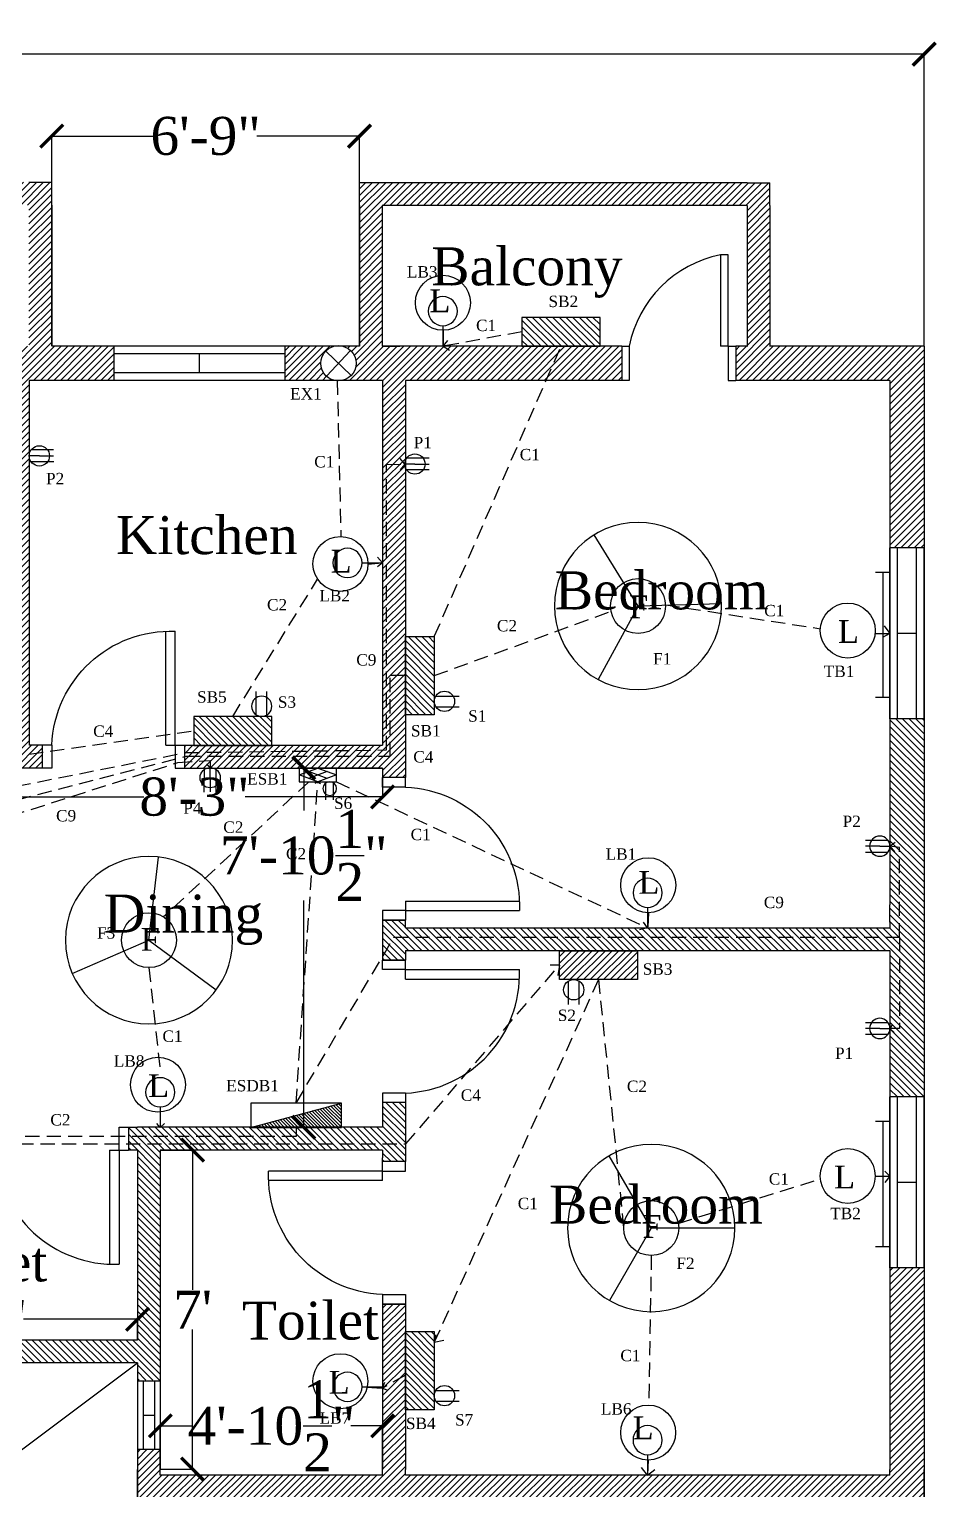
# Model space of a CAD drawing. Header units: inches. Extents: x -263 to 3557, y 209 to 1002.
# Drawn here: x 398.6 to 637.5, y 551.6 to 935.9 of the extents above; entities that cross this region are included whole.
import ezdxf

# ---------------------------------------------------------------- set-up
doc = ezdxf.new("R2010")
doc.units = ezdxf.units.IN
doc.header["$LTSCALE"] = 15
doc.header["$MEASUREMENT"] = 0
doc.linetypes.add('HIDDEN', pattern=[0.375, 0.25, -0.125])
for name, color, linetype in [('ConFit_name', 222, 'Continuous'), ('Dimensions', 18, 'Continuous'), ('Door', 84, 'Continuous'), ('EC', 20, 'HIDDEN'), ('EC_ARROW', 20, 'HIDDEN'), ('Fittings', 194, 'Continuous'), ('Fixtures', 34, 'Continuous'), ('GC', 152, 'HIDDEN'), ('GC_ARROW', 152, 'HIDDEN'), ('Hatches', 150, 'Continuous'), ('LF', 34, 'Continuous'), ('Text', 11, 'Continuous'), ('Window', 222, 'Continuous')]:
    doc.layers.add(name, color=color, linetype=linetype)
doc.styles.get("Standard").update_dxf_attribs({"font": 'times.ttf', "height": 10})
doc.dimstyles.get("Standard").update_dxf_attribs({"dimtxt": 6, "dimasz": 6, "dimexe": 0.18, "dimexo": 0.0625, "dimgap": 0.09, "dimtad": 0, "dimtih": 1, "dimtoh": 1, "dimzin": 0, "dimdsep": 46, "dimlunit": 4, "dimtxsty": 'Standard', "dimblk": 'ARCHTICK', "dimcen": 0.0625, "dimadec": 0, "dimazin": 0, "dimtfac": 1, "dimtofl": 0, "dimtmove": 0, "dimatfit": 3, "dimfxl": 1, "dimtolj": 1, "dimtzin": 0, "dimarcsym": 0})

# ---------------------------------------------------------------- blocks, each defined once
blk = doc.blocks.new('win')
for p, q in [((760.56, 398.24), (805.56, 398.24)), ((760.56, 398.24), (760.56, 389.24)), ((760.56, 396.24), (805.56, 396.24)), ((783.06, 396.24), (783.06, 391.24)), ((805.56, 398.24), (805.56, 389.24)), ((760.56, 391.24), (805.56, 391.24)), ((760.56, 389.24), (805.56, 389.24))]:
    blk.add_line(p, q)
blk = doc.blocks.new('window_vertical')
at = {"layer": 'Window', "rotation": 270}
blk.add_blockref('win', (-389.24, 805.56), dxfattribs=at)
blk = doc.blocks.new('window_v')
at = {"layer": 'Window'}
blk.add_blockref('win', (-760.56, -389.24), dxfattribs=at)
blk = doc.blocks.new('d22')
at = {"layer": 'Door'}
for p, q in [((0, -9), (0, 0)), ((2, 0), (0, 0)), ((2, -9), (2, 0)), ((28, -9), (28, 0)), ((28, 0), (30, 0)), ((30, -9), (30, 0)), ((2, -9), (0, -9)), ((2, -9), (4, -9)), ((2, -9), (2, -33)), ((4, -33), (4, -9)), ((30, -9), (28, -9)), ((2, -33), (4, -33))]:
    blk.add_line(p, q, dxfattribs=at)
blk.add_arc((-1.89, -3.11), 30.47, 281.1524, 348.8476, dxfattribs=at)
blk = doc.blocks.new('door')
at = {"layer": 'Door', "lineweight": -2}
for p, q in [((2.5, 6), (2.5, 36)), ((5, 6), (5, 36)), ((2.5, 6), (0, 6)), ((0, 0), (0, 6)), ((5, 6), (2.5, 6)), ((2.5, 6), (2.5, 0)), ((35, 6), (35, 0)), ((35, 6), (37.5, 6)), ((37.5, 6), (37.5, 0)), ((2.5, 0), (0, 0)), ((35, 0), (37.5, 0))]:
    blk.add_line(p, q, dxfattribs=at)
blk.add_arc((3.75, 4.75), 31.27, 2.2906, 92.2906, dxfattribs=at)
blk = doc.blocks.new('wi2')
at = {"layer": 'Window', "lineweight": -2}
for p, q in [((0, 6), (0, 0)), ((0, 6), (18, 6)), ((0, 4.5), (18, 4.5)), ((9, 4.5), (9, 1.5)), ((18, 6), (18, 0)), ((0, 1.5), (18, 1.5)), ((0, 0), (18, 0))]:
    blk.add_line(p, q, dxfattribs=at)
blk = doc.blocks.new('_ArchTick')
at = {"color": 0, "linetype": 'ByBlock', "const_width": 0.15}
blk.add_lwpolyline([(-0.5, -0.5), (0.5, 0.5)], dxfattribs=at)
blk = doc.blocks.new('*D46')
at = {"layer": 'Defpoints', "color": 0, "lineweight": -2}
for p in [(634.13, 929.32), (-205.87, 852.5), (634.13, 852.5)]:
    blk.add_point(p, dxfattribs=at)
at = {"layer": 'Dimensions', "color": 0, "lineweight": -2}
for p, q in [((-205.87, 852.57), (-205.87, 929.5)), ((-205.87, 929.32), (205.92, 929.32)), ((634.13, 929.32), (222.35, 929.32)), ((634.13, 852.57), (634.13, 929.5))]:
    blk.add_line(p, q, dxfattribs=at)
at = {"layer": 'Dimensions', "color": 0, "lineweight": -2, "xscale": 6, "yscale": 6, "zscale": 6, "rotation": 180}
blk.add_blockref('_ArchTick', (-205.87, 929.32), dxfattribs=at)
at = {"layer": 'Dimensions', "color": 0, "lineweight": -2, "xscale": 6, "yscale": 6, "zscale": 6}
blk.add_blockref('_ArchTick', (634.13, 929.32), dxfattribs=at)
at = {"layer": 'Dimensions', "color": 0, "lineweight": -2, "insert": (214.13, 929.32), "char_height": 10, "attachment_point": 5}
blk.add_mtext("\\A1;70'", dxfattribs=at)
blk = doc.blocks.new('*D53')
at = {"layer": 'Defpoints', "color": 0, "lineweight": -2}
for p in [(392.63, 843.5), (369.53, 647), (389.76, 647)]:
    blk.add_point(p, dxfattribs=at)
at = {"layer": 'Dimensions', "color": 0, "lineweight": -2}
for p, q in [((392.57, 843.5), (369.35, 843.5)), ((369.53, 843.5), (369.53, 812.11)), ((369.53, 647), (369.53, 788.47)), ((389.7, 647), (369.35, 647))]:
    blk.add_line(p, q, dxfattribs=at)
at = {"layer": 'Dimensions', "color": 0, "lineweight": -2, "xscale": 6, "yscale": 6, "zscale": 6}
for p, rotation in [((369.53, 843.5), 90), ((369.53, 647), 270)]:
    blk.add_blockref('_ArchTick', p, dxfattribs=dict(at, rotation=rotation))
at = {"layer": 'Dimensions', "color": 0, "lineweight": -2, "insert": (369.53, 800.29), "char_height": 10, "attachment_point": 5}
blk.add_mtext('\\A1;16\'-4{\\H1.000000x;\\S1/2;}"', dxfattribs=at)
blk = doc.blocks.new('*D54')
at = {"layer": 'Defpoints', "color": 0, "lineweight": -2}
for p in [(427.13, 596.49), (340.13, 591), (427.13, 591)]:
    blk.add_point(p, dxfattribs=at)
at = {"layer": 'Dimensions', "color": 0, "lineweight": -2}
for p, q in [((340.13, 591.06), (340.13, 596.67)), ((340.13, 596.49), (370.12, 596.49)), ((427.13, 596.49), (397.14, 596.49)), ((427.13, 591.06), (427.13, 596.67))]:
    blk.add_line(p, q, dxfattribs=at)
at = {"layer": 'Dimensions', "color": 0, "lineweight": -2, "xscale": 6, "yscale": 6, "zscale": 6, "rotation": 180}
blk.add_blockref('_ArchTick', (340.13, 596.49), dxfattribs=at)
at = {"layer": 'Dimensions', "color": 0, "lineweight": -2, "xscale": 6, "yscale": 6, "zscale": 6}
blk.add_blockref('_ArchTick', (427.13, 596.49), dxfattribs=at)
at = {"layer": 'Dimensions', "color": 0, "lineweight": -2, "insert": (383.63, 596.49), "char_height": 10, "attachment_point": 5}
blk.add_mtext('\\A1;7\'-3"', dxfattribs=at)
blk = doc.blocks.new('*D56')
at = {"layer": 'Defpoints', "color": 0, "lineweight": -2}
for p in [(491.63, 568.47), (433.13, 557), (491.63, 557)]:
    blk.add_point(p, dxfattribs=at)
at = {"layer": 'Dimensions', "color": 0, "lineweight": -2}
for p, q in [((433.13, 557.07), (433.13, 568.65)), ((433.13, 568.47), (441.53, 568.47)), ((491.63, 568.47), (483.23, 568.47)), ((491.63, 557.07), (491.63, 568.65))]:
    blk.add_line(p, q, dxfattribs=at)
at = {"layer": 'Dimensions', "color": 0, "lineweight": -2, "xscale": 6, "yscale": 6, "zscale": 6, "rotation": 180}
blk.add_blockref('_ArchTick', (433.13, 568.47), dxfattribs=at)
at = {"layer": 'Dimensions', "color": 0, "lineweight": -2, "xscale": 6, "yscale": 6, "zscale": 6}
blk.add_blockref('_ArchTick', (491.63, 568.47), dxfattribs=at)
at = {"layer": 'Dimensions', "color": 0, "lineweight": -2, "insert": (462.38, 568.47), "char_height": 10, "attachment_point": 5}
blk.add_mtext('\\A1;4\'-10{\\H1.000000x;\\S1/2;}"', dxfattribs=at)
blk = doc.blocks.new('*D57')
at = {"layer": 'Defpoints', "color": 0, "lineweight": -2}
for p in [(491.63, 741.5), (470.87, 647), (491.63, 647)]:
    blk.add_point(p, dxfattribs=at)
at = {"layer": 'Dimensions', "color": 0, "lineweight": -2}
for p, q in [((491.57, 741.5), (470.69, 741.5)), ((470.87, 741.5), (470.87, 730.35)), ((470.87, 647), (470.87, 706.68)), ((491.57, 647), (470.69, 647))]:
    blk.add_line(p, q, dxfattribs=at)
at = {"layer": 'Dimensions', "color": 0, "lineweight": -2, "xscale": 6, "yscale": 6, "zscale": 6}
for p, rotation in [((470.87, 741.5), 90), ((470.87, 647), 270)]:
    blk.add_blockref('_ArchTick', p, dxfattribs=dict(at, rotation=rotation))
at = {"layer": 'Dimensions', "color": 0, "lineweight": -2, "insert": (470.87, 718.51), "char_height": 10, "attachment_point": 5}
blk.add_mtext('\\A1;7\'-10{\\H1.000000x;\\S1/2;}"', dxfattribs=at)
blk = doc.blocks.new('*D59')
at = {"layer": 'Defpoints', "color": 0, "lineweight": -2}
for p in [(485.55, 907.76), (404.57, 852.5), (485.55, 852.5)]:
    blk.add_point(p, dxfattribs=at)
at = {"layer": 'Dimensions', "color": 0, "lineweight": -2}
for p, q in [((404.57, 852.57), (404.57, 907.94)), ((404.57, 907.76), (431.59, 907.76)), ((485.55, 907.76), (458.53, 907.76)), ((485.55, 852.57), (485.55, 907.94))]:
    blk.add_line(p, q, dxfattribs=at)
at = {"layer": 'Dimensions', "color": 0, "lineweight": -2, "xscale": 6, "yscale": 6, "zscale": 6, "rotation": 180}
blk.add_blockref('_ArchTick', (404.57, 907.76), dxfattribs=at)
at = {"layer": 'Dimensions', "color": 0, "lineweight": -2, "xscale": 6, "yscale": 6, "zscale": 6}
blk.add_blockref('_ArchTick', (485.55, 907.76), dxfattribs=at)
at = {"layer": 'Dimensions', "color": 0, "lineweight": -2, "insert": (445.06, 907.76), "char_height": 10, "attachment_point": 5}
blk.add_mtext('\\A1;6\'-9"', dxfattribs=at)
blk = doc.blocks.new('*D62')
at = {"layer": 'Defpoints', "color": 0, "lineweight": -2}
for p in [(433.13, 641), (433.13, 557.07), (441.62, 557.07)]:
    blk.add_point(p, dxfattribs=at)
at = {"layer": 'Dimensions', "color": 0, "lineweight": -2}
for p, q in [((433.19, 641), (441.8, 641)), ((441.62, 641), (441.62, 604.23)), ((441.62, 557.07), (441.62, 593.84)), ((433.19, 557.07), (441.8, 557.07))]:
    blk.add_line(p, q, dxfattribs=at)
at = {"layer": 'Dimensions', "color": 0, "lineweight": -2, "xscale": 6, "yscale": 6, "zscale": 6}
for p, rotation in [((441.62, 641), 90), ((441.62, 557.07), 270)]:
    blk.add_blockref('_ArchTick', p, dxfattribs=dict(at, rotation=rotation))
at = {"layer": 'Dimensions', "color": 0, "lineweight": -2, "insert": (441.62, 599.03), "char_height": 10, "attachment_point": 5}
blk.add_mtext("\\A1;7'", dxfattribs=at)
blk = doc.blocks.new('*D70')
at = {"layer": 'Defpoints', "color": 0, "lineweight": -2}
for p in [(392.63, 741.5), (491.63, 741.5), (392.63, 733.92)]:
    blk.add_point(p, dxfattribs=at)
at = {"layer": 'Dimensions', "color": 0, "lineweight": -2}
for p, q in [((392.63, 741.44), (392.63, 733.74)), ((491.63, 741.44), (491.63, 733.74)), ((392.63, 733.92), (428.79, 733.92)), ((491.63, 733.92), (455.47, 733.92))]:
    blk.add_line(p, q, dxfattribs=at)
at = {"layer": 'Dimensions', "color": 0, "lineweight": -2, "xscale": 6, "yscale": 6, "zscale": 6, "rotation": 180}
blk.add_blockref('_ArchTick', (392.63, 733.92), dxfattribs=at)
at = {"layer": 'Dimensions', "color": 0, "lineweight": -2, "xscale": 6, "yscale": 6, "zscale": 6}
blk.add_blockref('_ArchTick', (491.63, 733.92), dxfattribs=at)
at = {"layer": 'Dimensions', "color": 0, "lineweight": -2, "insert": (442.13, 733.92), "char_height": 10, "attachment_point": 5}
blk.add_mtext('\\A1;8\'-3"', dxfattribs=at)
blk = doc.blocks.new('F')
at = {"layer": 'Fittings', "lineweight": -2}
for p, q in [((0, 0), (11.03, 19.03)), ((-22, 0), (0, 0)), ((0, 0), (10.98, -19.06))]:
    blk.add_line(p, q, dxfattribs=at)
blk.add_circle((0, 0), 22, dxfattribs=at)
blk = doc.blocks.new('LC')
at = {"layer": 'Fittings', "lineweight": -2}
blk.add_circle((0, 0), 3.84, dxfattribs=at)
blk = doc.blocks.new('LB')
at = {"layer": 'Fittings', "lineweight": -2}
blk.add_line((0, 5.39), (0, 0), dxfattribs=at)
blk.add_blockref('LC', (0, 9.23), dxfattribs=at)
blk = doc.blocks.new('SB')
at = {"layer": 'Fixtures', "lineweight": -2}
h = blk.add_hatch(dxfattribs=at)
h.set_pattern_fill('ANSI31', color=256, scale=10, style=0)
h.set_pattern_definition([(45, (151.571, -705.9063), (-0.8838835, 0.8838835), [])])
h.paths.add_polyline_path([(0, 0), (0, 7.61), (-20.56, 7.61), (-20.56, 0)])
blk.add_lwpolyline([(-20.56, 7.61), (0, 7.61), (0, 0), (-20.56, 0)], close=True, dxfattribs=at)
blk = doc.blocks.new('TL')
at = {"layer": 'Fittings', "lineweight": -2}
for p, q in [((1.89, 0), (0, 0)), ((1.89, 0), (1.89, -32.95)), ((3.77, 0), (1.89, 0)), ((1.89, -32.95), (0, -32.95)), ((3.77, -32.95), (1.89, -32.95))]:
    blk.add_line(p, q, dxfattribs=at)
blk = doc.blocks.new('S2')
at = {"layer": 'Fixtures', "lineweight": -2}
for p, q in [((-1.32, -2.32), (-1.32, 3.91)), ((1.46, -2.24), (1.46, 3.91))]:
    blk.add_line(p, q, dxfattribs=at)
blk.add_circle((0, 0), 2.67, dxfattribs=at)
blk = doc.blocks.new('S3')
at = {"layer": 'Fixtures', "lineweight": -2}
for p, q in [((-1.57, 3.74), (-1.57, -2.16)), ((0, 0), (0, 3.74)), ((0, 0), (0, -2.67)), ((1.54, 3.77), (1.54, -2.18))]:
    blk.add_line(p, q, dxfattribs=at)
blk.add_circle((0, 0), 2.67, dxfattribs=at)
blk = doc.blocks.new('EBDB')
at = {"layer": 'Fixtures', "lineweight": -2}
h = blk.add_hatch(dxfattribs=at)
h.set_pattern_fill('ANSI31', color=256, scale=5, style=0)
h.paths.add_polyline_path([(0, 0), (-23.83, 6.41), (-23.83, 0)])
blk.add_line((0, 0), (-23.83, 6.41), dxfattribs=at)
blk.add_lwpolyline([(0, 0), (-23.83, 0), (-23.83, 6.41), (0, 6.41)], close=True, dxfattribs=at)
blk = doc.blocks.new('ESB')
at = {"layer": 'Fixtures', "lineweight": -2}
for p, q in [((-4.67, 0), (-9.55, -1.78)), ((0.21, -1.78), (-4.67, 0)), ((-9.55, -1.78), (-4.67, -3.56)), ((-7.11, -0.89), (-2.23, -2.67)), ((-7.11, -2.67), (-2.23, -0.89)), ((-4.67, -3.56), (0.21, -1.78))]:
    blk.add_line(p, q, dxfattribs=at)
blk.add_lwpolyline([(-9.55, 0), (0.21, 0), (0.21, -3.56), (-9.55, -3.56)], close=True, dxfattribs=at)
blk = doc.blocks.new('Arrow')
at = {"layer": 'GC_ARROW', "lineweight": -2}
for p, q in [((1.5, 2), (0, 0)), ((0, 0), (2, -1))]:
    blk.add_line(p, q, dxfattribs=at)
blk = doc.blocks.new('ES2')
at = {"layer": 'Fixtures', "lineweight": -2}
for p, q in [((-1, -3), (-1, 1.5)), ((1, -3), (1, 1.5))]:
    blk.add_line(p, q, dxfattribs=at)
blk.add_circle((0, 0), 1.8, dxfattribs=at)

msp = doc.modelspace()

# ---------------------------------------------------------------- hatches: boundary and pattern name
at = {"layer": 'Hatches', "lineweight": -2}
h = msp.add_hatch(dxfattribs=at)
h.set_pattern_fill('ANSI31', color=256, scale=10, style=0)
h.paths.add_polyline_path([(27.424, 747.503), (27.424, 741.503), (35.632, 741.503), (35.632, 843.503), (91.326, 843.503), (91.326, 852.503), (29.694, 852.503), (29.694, 889.602), (125.694, 889.602), (125.694, 852.503), (121.326, 852.503), (121.326, 843.503), (163.132, 843.503), (163.132, 602.903), (172.121, 602.903), (172.121, 636.503), (172.125, 717.503), (196.122, 717.503), (196.122, 726.503), (172.126, 726.503), (172.132, 852.503), (131.694, 852.503), (131.694, 895.602), (23.694, 895.602), (23.694, 852.503), (7.406, 852.503), (7.403, 843.503), (29.632, 843.503), (29.632, 747.503)])
h.paths.add_polyline_path([(402.057, 741.503), (402.057, 747.503), (398.632, 747.503), (398.632, 843.503), (420.861, 843.503), (420.858, 852.503), (404.569, 852.503), (404.569, 895.602), (296.569, 895.602), (296.569, 852.503), (256.132, 852.503), (256.138, 726.503), (232.142, 726.503), (232.142, 717.503), (256.139, 717.503), (256.143, 636.503), (256.143, 602.903), (265.132, 602.903), (265.132, 843.503), (306.938, 843.503), (306.938, 852.503), (302.569, 852.503), (302.569, 889.602), (398.569, 889.602), (398.569, 852.503), (336.938, 852.503), (336.938, 843.503), (392.632, 843.503), (392.632, 741.503)])
edge = h.paths.add_edge_path()
edge.add_arc((-51, 847.992), 4.5, 274.14112, 625.85888)
edge.add_line((-51.325, 843.503), (-63.368, 843.503))
edge.add_line((-63.368, 843.503), (-63.368, 747.503))
edge.add_line((-63.368, 747.503), (-10.076, 747.503))
edge.add_line((-10.076, 747.503), (-10.076, 741.503))
edge.add_line((-10.076, 741.503), (-63.368, 741.503))
edge.add_line((-63.368, 741.503), (-63.368, 739))
edge.add_line((-63.368, 739), (-69.368, 739))
edge.add_line((-69.368, 739), (-69.368, 843.503))
edge.add_line((-69.368, 843.503), (-126.272, 843.503))
edge.add_line((-126.272, 843.503), (-126.272, 852.503))
edge.add_line((-126.272, 852.503), (-63.287, 852.503))
edge.add_line((-63.287, 852.503), (-63.287, 889.503))
edge.add_line((-63.287, 889.503), (-159.287, 889.503))
edge.add_line((-159.287, 889.503), (-159.287, 852.503))
edge.add_line((-159.287, 852.503), (-156.272, 852.503))
edge.add_line((-156.272, 852.503), (-156.272, 843.503))
edge.add_line((-156.272, 843.503), (-196.868, 843.503))
edge.add_line((-196.868, 843.503), (-196.868, 799.441))
edge.add_line((-196.868, 799.441), (-205.868, 799.441))
edge.add_line((-205.868, 799.441), (-205.868, 852.503))
edge.add_line((-205.868, 852.503), (-165.287, 852.503))
edge.add_line((-165.287, 852.503), (-165.287, 895.503))
edge.add_line((-165.287, 895.503), (-57.287, 895.503))
edge.add_line((-57.287, 895.503), (-57.287, 852.503))
edge.add_line((-57.287, 852.503), (-37.594, 852.503))
edge.add_line((-37.594, 852.503), (-37.597, 843.503))
edge.add_line((-37.597, 843.503), (-50.675, 843.503))
edge = h.paths.add_edge_path()
edge.add_arc((480, 848.003), 4.641, 104.1361, 255.86389)
edge.add_line((478.867, 843.503), (465.861, 843.503))
edge.add_line((465.861, 843.503), (465.858, 852.503))
edge.add_line((465.858, 852.503), (478.867, 852.503))
edge = h.paths.add_edge_path()
edge.add_arc((480, 848.003), 4.641, 284.13611, 435.8639)
edge.add_line((481.133, 852.503), (485.551, 852.503))
edge.add_line((485.551, 852.503), (485.551, 895.503))
edge.add_line((485.551, 895.503), (593.551, 895.503))
edge.add_line((593.551, 895.503), (593.551, 852.503))
edge.add_line((593.551, 852.503), (634.132, 852.503))
edge.add_line((634.132, 852.503), (634.132, 799.441))
edge.add_line((634.132, 799.441), (625.132, 799.441))
edge.add_line((625.132, 799.441), (625.132, 843.503))
edge.add_line((625.132, 843.503), (584.536, 843.503))
edge.add_line((584.536, 843.503), (584.536, 852.503))
edge.add_line((584.536, 852.503), (587.551, 852.503))
edge.add_line((587.551, 852.503), (587.551, 889.503))
edge.add_line((587.551, 889.503), (491.551, 889.503))
edge.add_line((491.551, 889.503), (491.551, 852.503))
edge.add_line((491.551, 852.503), (554.536, 852.503))
edge.add_line((554.536, 852.503), (554.536, 843.503))
edge.add_line((554.536, 843.503), (497.632, 843.503))
edge.add_line((497.632, 843.503), (497.632, 739))
edge.add_line((497.632, 739), (491.632, 739))
edge.add_line((491.632, 739), (491.632, 741.503))
edge.add_line((491.632, 741.503), (439.557, 741.503))
edge.add_line((439.557, 741.503), (439.557, 747.503))
edge.add_line((439.557, 747.503), (491.632, 747.503))
edge.add_line((491.632, 747.503), (491.632, 843.503))
edge.add_line((491.632, 843.503), (481.133, 843.503))
h = msp.add_hatch(dxfattribs=at)
h.set_pattern_fill('ANSI31', color=256, scale=10, style=0)
h.set_pattern_definition([(135, (428.2639, 0), (0.8838835, 0.8838835), [])])
h.paths.add_polyline_path([(491.632, 701.5), (497.632, 701.5), (497.632, 699.5), (625.132, 699.5), (625.132, 701.003), (625.132, 705.503), (625.132, 754.441), (634.132, 754.441), (634.132, 655.003), (625.132, 655.003), (625.132, 693.5), (497.632, 693.5), (497.632, 691), (491.632, 691)])
h.paths.add_polyline_path([(427.132, 641.003), (424.764, 641.003), (424.764, 647.003), (427.132, 647.003), (433.132, 647.003), (491.632, 647.003), (491.632, 653.5), (497.632, 653.5), (497.632, 638), (491.632, 638), (491.632, 639.003), (491.632, 641.003), (433.132, 641.003), (433.132, 580.5), (427.132, 580.5), (427.132, 585), (367.264, 585), (367.264, 591), (427.132, 591)])
h = msp.add_hatch(dxfattribs=at)
h.set_pattern_fill('ANSI31', color=256, scale=10, style=0)
h.paths.add_polyline_path([(1.132, 557.003), (1.132, 562.204), (-4.868, 562.204), (-4.868, 557.003), (-4.868, 555.503), (-63.368, 555.503), (-63.368, 557.003), (-63.368, 600.5), (-69.368, 600.5), (-69.368, 557.003), (-69.368, 555.503), (-196.868, 555.503), (-196.868, 557.003), (-196.868, 610.003), (-205.868, 610.003), (-205.868, 548.003), (-205.868, 495.003), (-196.868, 495.003), (-196.868, 548.003), (-196.868, 549.503), (-69.368, 549.503), (-69.368, 548.003), (-69.368, 504.507), (-63.368, 504.507), (-63.368, 548.003), (-63.368, 549.503), (-4.868, 549.503), (-4.868, 548.003), (-4.868, 542.803), (1.132, 542.803)])
h.paths.add_polyline_path([(172.132, 557.003), (172.132, 561.903), (163.132, 561.903), (163.132, 557.003), (163.132, 555.503), (94.132, 555.503), (94.132, 557.003), (94.132, 645.503), (94.132, 647.003), (85.132, 647.003), (41, 647.003), (41, 641.003), (85.132, 641.003), (88.132, 641.003), (88.132, 591), (79, 591), (79, 585), (88.132, 585), (88.132, 557.003), (88.132, 548.003), (88.132, 520.007), (79, 520.007), (79, 514.007), (88.132, 514.007), (88.132, 464.003), (85.132, 464.003), (41, 464.003), (41, 458.003), (85.132, 458.003), (94.132, 458.003), (94.132, 459.503), (94.132, 548.003), (94.132, 549.503), (163.132, 549.503), (163.132, 548.003), (163.132, 543.103), (172.132, 543.103), (172.132, 548.003)])
h.paths.add_polyline_path([(340.132, 557.003), (340.132, 585), (349.264, 585), (349.264, 591), (340.132, 591), (340.132, 641.003), (343.132, 641.003), (387.264, 641.003), (387.264, 647.003), (343.132, 647.003), (334.132, 647.003), (334.132, 645.503), (334.132, 557.003), (334.132, 555.503), (265.132, 555.503), (265.132, 557.003), (265.132, 561.903), (256.132, 561.903), (256.132, 557.003), (256.132, 548.003), (256.132, 543.103), (265.132, 543.103), (265.132, 548.003), (265.132, 549.503), (334.132, 549.503), (334.132, 548.003), (334.132, 459.503), (334.132, 458.003), (343.132, 458.003), (387.264, 458.003), (387.264, 464.003), (343.132, 464.003), (340.132, 464.003), (340.132, 514.007), (349.264, 514.007), (349.264, 520.007), (340.132, 520.007), (340.132, 548.003)])
h.paths.add_polyline_path([(634.132, 557.003), (634.132, 610.003), (625.132, 610.003), (625.132, 557.003), (625.132, 555.503), (497.632, 555.503), (497.632, 557.003), (497.632, 600.5), (491.632, 600.5), (491.632, 557.003), (491.632, 555.503), (433.132, 555.503), (433.132, 557.003), (433.132, 562.204), (427.132, 562.204), (427.132, 548.003), (427.132, 542.803), (433.132, 542.803), (433.132, 548.003), (433.132, 549.503), (491.632, 549.503), (491.632, 548.003), (491.632, 504.507), (497.632, 504.507), (497.632, 548.003), (497.632, 549.503), (625.132, 549.503), (625.132, 548.003), (625.132, 495.003), (634.132, 495.003)])

# ---------------------------------------------------------------- linework, layer by layer
at = {"lineweight": -2}
for p, q in [((398.569, 895.602), (404.569, 895.602)), ((404.569, 889.602), (404.569, 895.602)), ((491.551, 895.503), (485.551, 895.503)), ((485.551, 889.503), (485.551, 895.503)), ((587.551, 895.503), (593.551, 895.503)), ((593.551, 889.503), (593.551, 895.503)), ((404.569, 889.602), (404.569, 852.503)), ((554.536, 852.503), (554.536, 843.503)), ((584.536, 852.503), (584.536, 843.503)), ((434.557, 747.503), (491.632, 747.503)), ((437.057, 741.503), (491.632, 741.503)), ((491.632, 741.503), (491.632, 739)), ((497.632, 739), (491.632, 739)), ((497.632, 741.503), (497.632, 739)), ((625.132, 701.003), (625.132, 705.503)), ((491.632, 701.5), (491.632, 691)), ((497.632, 701.5), (491.632, 701.5)), ((497.632, 699.5), (497.632, 701.5)), ((497.632, 699.5), (625.132, 699.5)), ((497.632, 693.5), (497.632, 691)), ((497.632, 693.5), (625.132, 693.5)), ((497.632, 691), (491.632, 691)), ((497.632, 691), (491.632, 691)), ((497.632, 653.5), (491.632, 653.5)), ((491.632, 653.5), (491.632, 647.003)), ((497.632, 653.5), (497.632, 638)), ((424.764, 647.003), (427.132, 647.003)), ((424.764, 647.003), (424.764, 641.003)), ((433.132, 647.003), (427.132, 647.003)), ((427.132, 641.003), (424.764, 641.003)), ((491.632, 638), (491.632, 639.003)), ((497.632, 638), (491.632, 638)), ((491.632, 600.5), (491.632, 557.003)), ((497.632, 600.5), (491.632, 600.5)), ((497.632, 600.5), (497.632, 557.003)), ((427.132, 591), (340.132, 591)), ((427.132, 585), (340.132, 585)), ((340.132, 520.007), (427.132, 585)), ((433.132, 555.503), (433.132, 557.003)), ((491.632, 555.503), (491.632, 557.003)), ((497.632, 555.503), (497.632, 557.003)), ((625.132, 555.503), (625.132, 557.003))]:
    msp.add_line(p, q, dxfattribs=at)
for p, q in [((587.551, 895.503), (491.551, 895.503)), ((485.551, 889.503), (485.551, 852.503)), ((491.551, 889.503), (491.551, 852.503)), ((587.551, 889.503), (491.551, 889.503)), ((587.551, 889.503), (587.551, 852.404)), ((593.551, 889.503), (593.551, 852.404)), ((485.551, 852.503), (404.569, 852.503)), ((554.536, 852.503), (491.551, 852.503)), ((491.632, 852.503), (496.132, 852.463)), ((587.551, 852.503), (584.536, 852.503)), ((634.132, 852.503), (593.551, 852.503)), ((634.132, 852.503), (634.132, 548.003)), ((491.632, 843.503), (398.632, 843.503)), ((398.632, 843.503), (398.632, 747.503)), ((491.632, 843.503), (491.632, 747.503)), ((554.536, 843.503), (497.632, 843.503)), ((497.632, 843.503), (497.632, 741.503)), ((625.132, 843.503), (584.536, 843.503)), ((625.132, 843.503), (625.132, 705.503)), ((625.132, 843.503), (625.132, 705.503)), ((404.557, 747.503), (398.632, 747.503)), ((404.557, 741.503), (394.132, 741.503)), ((491.632, 701.003), (491.632, 699.003)), ((625.132, 701.003), (625.132, 699.5)), ((625.132, 701.003), (625.132, 699.5)), ((625.132, 693.5), (625.132, 557.003)), ((625.132, 693.5), (625.132, 557.003)), ((491.632, 647.003), (433.132, 647.003)), ((427.132, 641.003), (427.132, 591)), ((491.632, 641.003), (433.132, 641.003)), ((433.132, 641.003), (433.132, 557.003)), ((491.632, 641.003), (491.632, 639.003)), ((427.132, 585), (427.132, 548.003)), ((427.132, 520.007), (427.132, 557.003)), ((491.632, 555.503), (433.132, 555.503)), ((625.132, 555.503), (497.632, 555.503)), ((634.132, 252.503), (634.132, 557.003))]:
    msp.add_line(p, q)
at = {"layer": 'EC', "lineweight": -2}
for p, q in [((472.253, 737.921), (433.957, 702.349)), ((468.859, 653.384), (474.583, 737.921)), ((479.466, 737.92), (561.367, 699.466)), ((625.119, 720.959), (626.472, 722.015)), ((627.673, 720.648), (625.119, 720.959)), ((625.132, 720.958), (626.35, 719.454)), ((627.671, 696.985), (627.673, 720.648)), ((561.605, 703.464), (561.367, 699.466)), ((433.957, 702.349), (433.961, 702.351)), ((468.859, 653.384), (494.617, 696.999)), ((494.617, 696.999), (627.671, 696.985)), ((627.671, 696.985), (627.669, 672.956)), ((430.151, 689), (433.095, 661.698)), ((627.669, 672.956), (625.114, 673.007)), ((433.094, 651.175), (433.112, 646.982)), ((468.858, 646.978), (468.858, 644.609)), ((468.858, 644.609), (368.715, 644.619))]:
    msp.add_line(p, q, dxfattribs=at)
at = {"layer": 'EC_ARROW', "lineweight": -2}
for p, q in [((474.583, 737.921), (473.753, 737.474)), ((474.583, 737.921), (475.253, 737.474)), ((561.367, 699.466), (559.249, 698.966)), ((561.367, 699.466), (560.249, 700.966)), ((625.746, 673.959), (625.114, 673.005)), ((625.114, 673.005), (626.246, 671.959)), ((433.112, 646.982), (432.244, 647.978)), ((433.112, 646.982), (434.244, 647.978))]:
    msp.add_line(p, q, dxfattribs=at)
at = {"layer": 'Fittings', "lineweight": -2}
msp.add_line((625.117, 699.459), (625.117, 699.459), dxfattribs=at)
msp.add_line((625.117, 699.459), (625.117, 699.459), dxfattribs=at)
at = {"layer": 'Fixtures', "lineweight": -2}
for p, q in [((476.747, 851.109), (483.253, 844.898)), ((476.918, 844.729), (483.082, 851.278))]:
    msp.add_line(p, q, dxfattribs=at)
for centre, radius in [((507.485, 863.913), 7.229), ((480, 848.003), 4.641), ((480.53, 795.202), 7.229), ((558.837, 784.14), 7.229), ((614.028, 777.689), 7.229), ((561.521, 710.694), 7.229), ((430.152, 696.229), 7.229), ((432.516, 658.207), 7.229), ((614.014, 634.189), 7.229), ((562.308, 620.499), 7.229), ((480.508, 580.202), 7.229), ((561.507, 566.694), 7.229)]:
    msp.add_circle(centre, radius, dxfattribs=at)
at = {"layer": 'GC', "lineweight": -2}
for p, q in [((507.575, 856.734), (507.515, 852.474)), ((505.232, 776.113), (538.571, 852.471)), ((479.689, 843.477), (480.657, 802.43)), ((492.677, 746.264), (492.685, 821.407)), ((492.685, 821.407), (497.629, 821.487)), ((483.759, 800.473), (483.759, 800.473)), ((487.733, 795.145), (491.626, 795.476)), ((452.196, 755.088), (474.509, 791.202)), ((566.041, 784.456), (606.815, 778.176)), ((505.231, 765.832), (551.76, 782.748)), ((621.131, 776.943), (625.124, 776.9)), ((493.614, 744.638), (493.616, 765.926)), ((493.616, 765.926), (497.623, 765.926)), ((320.6, 734.228), (441.914, 751.285)), ((323.593, 722.401), (439.731, 745.578)), ((439.731, 745.578), (492.677, 746.264)), ((318.749, 704.99), (437.753, 742.978)), ((335.564, 717.644), (439.935, 744.643)), ((437.753, 742.978), (446.253, 743.477)), ((439.935, 744.643), (493.614, 744.638)), ((446.253, 741.647), (445.253, 742.477)), ((446.253, 743.477), (446.253, 741.48)), ((446.253, 741.48), (447.253, 742.477)), ((497.758, 642.62), (538.138, 689.664)), ((548.418, 685.859), (505.214, 590.471)), ((548.418, 685.859), (555.171, 619.354)), ((334.111, 642.636), (497.758, 642.62)), ((621.491, 634.126), (625.11, 634.113)), ((569.423, 621.733), (606.825, 633.428)), ((562.328, 613.272), (561.634, 573.922)), ((497.605, 581.804), (491.606, 578.381)), ((487.55, 578.677), (491.608, 578.383)), ((561.514, 559.451), (561.353, 555.469))]:
    msp.add_line(p, q, dxfattribs=at)
at = {"layer": 'GC_ARROW', "lineweight": -2}
for p, q in [((528.29, 856.276), (507.515, 852.474)), ((507.515, 852.474), (508.764, 853.971)), ((507.515, 852.474), (509.264, 851.471)), ((497.464, 821.485), (496.261, 822.972)), ((497.464, 821.487), (496.261, 819.972)), ((491.626, 795.476), (490.258, 796.973)), ((491.626, 795.476), (490.258, 794.473)), ((538.138, 689.664), (535.748, 689.664)), ((538.138, 689.664), (537.748, 686.968)), ((625.11, 634.113), (623.742, 635.459)), ((625.11, 634.113), (623.742, 632.463)), ((505.214, 590.471), (505.738, 592.471)), ((505.214, 590.471), (507.738, 590.971)), ((491.608, 578.383), (492.237, 579.972)), ((491.608, 578.383), (492.737, 577.972)), ((561.353, 555.469), (559.735, 557.466)), ((561.353, 555.469), (563.235, 556.965))]:
    msp.add_line(p, q, dxfattribs=at)

# ---------------------------------------------------------------- block references
at = {"layer": 'Door', "rotation": 180}
msp.add_blockref('d22', (584.536, 843.503), dxfattribs=at)
at = {"layer": 'Door', "lineweight": -2, "xscale": -1}
msp.add_blockref('door', (439.557, 741.503), dxfattribs=at)
for p, rotation in [((491.632, 701.5), 270), ((497.632, 638), 90)]:
    msp.add_blockref('door', p, dxfattribs=dict(at, rotation=rotation))
at = {"layer": 'Door', "lineweight": -2}
for p, rotation in [((491.632, 691), 270), ((424.764, 647.003), 180)]:
    msp.add_blockref('door', p, dxfattribs=dict(at, rotation=rotation))
at = {"layer": 'Fittings', "lineweight": -2, "xscale": -1}
for name, p, rotation in [('LB', (507.477, 852.474), 359.9943195936817), ('F', (558.837, 784.14), 1.500715957376899), ('LB', (491.626, 795.476), 89.99431959368243), ('TL', (625.126, 793.088), 359.9943195936817), ('F', (430.152, 696.229), 203.3834274852894), ('LB', (561.367, 699.466), 359.9943195936817), ('LB', (433.112, 646.982), 359.9943195936817), ('TL', (625.112, 648.574), 359.9943195936817), ('F', (562.308, 620.499), 359.9943195936817), ('LB', (491.605, 578.724), 89.99431959368243), ('LB', (561.353, 555.469), 359.9943195936817)]:
    msp.add_blockref(name, p, dxfattribs=dict(at, rotation=rotation))
at = {"layer": 'Fixtures', "lineweight": -2, "xscale": -1}
for name, p, rotation in [('SB', (528.29, 852.472), 359.9943195936817), ('S2', (459.807, 757.757), 359.9943195936817), ('SB', (441.914, 747.481), 359.9943195936817), ('ESB', (469.914, 741.478), 359.9943195936817), ('ES2', (477.722, 736.127), 359.9943195936817), ('S3', (622.449, 720.96), 89.99431959368243), ('S3', (622.444, 673.007), 89.99431959368243), ('EBDB', (456.943, 646.979), 359.9943195936817)]:
    msp.add_blockref(name, p, dxfattribs=dict(at, rotation=rotation))
at = {"layer": 'Fixtures', "lineweight": -2}
for name, p, rotation in [('S3', (401.299, 823.638), 269.9943195936825), ('S3', (500.134, 821.487), 269.9943195936825), ('SB', (497.622, 755.552), 269.9943195936825), ('S2', (507.901, 759.065), 269.9943195936825), ('S3', (446.253, 738.977), 179.9943195936817), ('SB', (538.138, 693.468), 179.9943195936817), ('S2', (541.903, 683.191), 179.9943195936817), ('SB', (497.604, 572.683), 269.9943195936825), ('S2', (507.883, 576.401), 269.9943195936825)]:
    msp.add_blockref(name, p, dxfattribs=dict(at, rotation=rotation))
at = {"layer": 'GC_ARROW', "lineweight": -2, "xscale": -1, "rotation": 359.9943195936817}
msp.add_blockref('Arrow', (625.124, 776.9), dxfattribs=at)
at = {"layer": 'Window', "xscale": -1}
for name, p, rotation in [('window_v', (465.861, 843.503), 0.01495850799658527), ('window_vertical', (625.132, 799.441), 180), ('window_vertical', (625.132, 655.003), 180)]:
    msp.add_blockref(name, p, dxfattribs=dict(at, rotation=rotation))
at = {"layer": 'Window', "lineweight": -2, "rotation": 270}
msp.add_blockref('wi2', (427.132, 580.204), dxfattribs=at)

# ---------------------------------------------------------------- texts
at = {"layer": 'ConFit_name', "lineweight": -2, "char_height": 3, "width": 10, "attachment_point": 3, "rotation": 359.99432}
for s, insert in [('{\\C7;LB3}', (506.073, 873.553)), ('{\\C7;SB2}', (543.082, 865.789)), ('{\\C7;EX1}', (475.596, 841.468)), ('{\\C7;P1}', (504.585, 828.636)), ('{\\C7;P2}', (407.834, 819.166)), ('{\\C7;LB2}', (483.041, 788.36)), ('{\\C7;F1}', (567.593, 771.755)), ('{\\C7;TB1}', (615.756, 768.46)), ('{\\C7;SB5}', (450.6, 761.716)), ('{\\C7;S3}', (468.849, 760.382)), ('{\\C7;S1}', (518.927, 756.712)), ('{\\C7;SB1}', (506.893, 752.817)), ('{\\C7;ESB1}', (466.561, 740.159)), ('{\\C7;S6}', (483.626, 733.757)), ('{\\C7;LB1}', (558.364, 720.38)), ('{\\C7;F3}', (421.273, 699.636)), ('{\\C7;SB3}', (567.881, 690.135)), ('{\\C7;S2}', (542.502, 677.968)), ('{\\C7;LB8}', (428.942, 665.95)), ('{\\C7;ESDB1}', (464.321, 659.456)), ('{\\C7;TB2}', (617.459, 625.828)), ('{\\C7;F2}', (573.726, 612.73)), ('{\\C7;LB6}', (557.128, 574.422)), ('{\\C7;LB7}', (483.115, 572.038)), ('{\\C7;SB4}', (505.58, 570.612)), ('{\\C7;S7}', (515.477, 571.544))]:
    msp.add_mtext(s, dxfattribs=dict(at, insert=insert))
at = {"layer": 'ConFit_name', "lineweight": -2, "char_height": 3, "width": 10, "attachment_point": 1}
for s, insert in [('{\\C7;P4}', (439.167, 732.497)), ('{\\C7;P2}', (612.667, 728.997)), ('{\\C7;P1}', (610.667, 667.997))]:
    msp.add_mtext(s, dxfattribs=dict(at, insert=insert))
at = {"layer": 'EC', "lineweight": -2, "char_height": 3, "width": 9.5, "attachment_point": 3, "rotation": 359.99432}
for s, insert in [('C2', (454.988, 727.474)), ('C1', (504.286, 725.54)), ('C2', (471.487, 720.473)), ('C1', (438.983, 672.476)), ('C2', (409.48, 650.479))]:
    msp.add_mtext(s, dxfattribs=dict(at, insert=insert))
at = {"layer": 'EC', "lineweight": -2, "insert": (591.932, 707.673), "char_height": 3, "width": 9.5, "attachment_point": 1}
msp.add_mtext('C9', dxfattribs=at)
at = {"layer": 'GC', "lineweight": -2, "char_height": 3, "width": 9, "attachment_point": 3, "rotation": 359.99432}
for s, insert in [('C1', (521.501, 859.468)), ('C1', (478.919, 823.598)), ('C1', (532.998, 825.467)), ('C2', (466.494, 785.973)), ('C1', (597.316, 784.432)), ('C2', (526.993, 780.467)), ('C9', (489.992, 771.473)), ('C4', (420.755, 752.714)), ('C4', (504.99, 745.972)), ('C9', (410.988, 730.481)), ('C2', (561.197, 659.288)), ('C4', (517.481, 656.968)), ('C1', (598.535, 634.912)), ('C1', (532.478, 628.467)), ('C1', (559.474, 588.464))]:
    msp.add_mtext(s, dxfattribs=dict(at, insert=insert))
at = {"layer": 'LF', "lineweight": -2, "char_height": 6, "width": 21.5, "attachment_point": 3, "rotation": 359.99432}
for s, insert in [('L', (509.48, 867.432)), ('L', (483.473, 798.934)), ('F', (561.516, 786.923)), ('L', (616.971, 780.421)), ('L', (564.465, 714.426)), ('F', (433.007, 699.435)), ('L', (435.459, 660.939)), ('L', (615.957, 636.921)), ('F', (565, 623.922)), ('L', (482.952, 582.934)), ('L', (562.95, 570.926))]:
    msp.add_mtext(s, dxfattribs=dict(at, insert=insert))
at = {"layer": 'Text', "lineweight": -2, "char_height": 10, "attachment_point": 3}
for s, insert, width in [('Balcony', (554.764, 878.5), 53.5), ('Kitchen', (469.253, 807.792), 63), ('Bedroom', (593.156, 793.257), 53), ('Dining', (460.219, 708.232), 65.5), ('Bedroom', (591.651, 631.679), 53), ('Toilet', (403.381, 616.484), 36), ('Toilet', (490.675, 601.161), 36)]:
    msp.add_mtext(s, dxfattribs=dict(at, insert=insert, width=width))

# ---------------------------------------------------------------- dimensions: what is measured, and where the dimension line sits
at = {"layer": 'Dimensions', "lineweight": -2}
for base, p1, p2, picture, middle in [((634.132, 929.321), (-205.868, 852.503), (634.132, 852.503), '*D46', (214.132, 929.321)), ((485.551, 907.758), (404.569, 852.503), (485.551, 852.503), '*D59', (445.06, 907.758)), ((392.632, 733.925), (491.632, 741.503), (392.632, 741.503), '*D70', (442.132, 733.925)), ((427.132, 596.485), (340.132, 591), (427.132, 591), '*D54', (383.632, 596.485))]:
    dim = msp.add_linear_dim(base=base, p1=p1, p2=p2, dimstyle='Standard', dxfattribs=at)
    dim.commit()
    dim.dimension.update_dxf_attribs({"geometry": picture, "text_midpoint": middle})
for base, p1, p2, picture, middle in [((369.534, 647.003), (392.632, 843.503), (389.764, 647.003), '*D53', (369.534, 800.289)), ((470.867, 647.003), (491.632, 741.503), (491.632, 647.003), '*D57', (470.867, 718.513))]:
    dim = msp.add_linear_dim(base=base, p1=p1, p2=p2, angle=90, dimstyle='Standard', dxfattribs=at)
    dim.commit()
    dim.dimension.update_dxf_attribs({"geometry": picture, "text_midpoint": middle, "dimtype": 160})
dim = msp.add_linear_dim(base=(441.621, 557.066), p1=(433.132, 641.003), p2=(433.132, 557.066), angle=90, dimstyle='Standard', dxfattribs=at)
dim.commit()
dim.dimension.update_dxf_attribs({"geometry": '*D62', "text_midpoint": (441.621, 599.035)})
dim = msp.add_linear_dim(base=(491.632, 568.473), p1=(433.132, 557.003), p2=(491.632, 557.003), dimstyle='Standard', dxfattribs=at)
dim.commit()
dim.dimension.update_dxf_attribs({"geometry": '*D56', "text_midpoint": (462.382, 568.473), "dimtype": 160})

doc.saveas('drawing.dxf')
